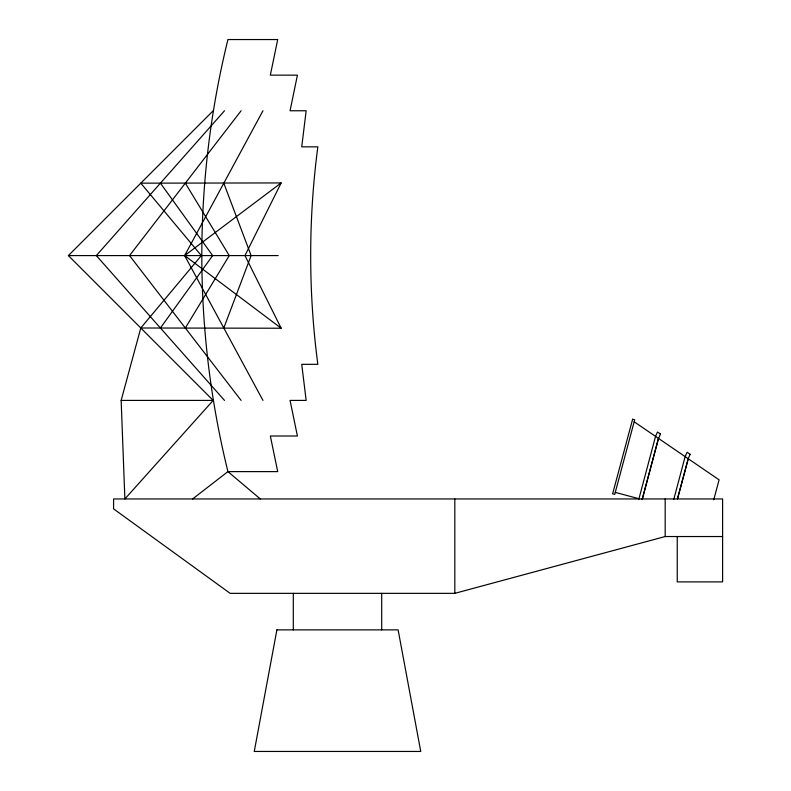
<?xml version="1.0" encoding="UTF-8"?>
<svg xmlns="http://www.w3.org/2000/svg" width="791" height="791" viewBox="0 0 791 791"><rect width="100%" height="100%" fill="white"/><g stroke="black" fill="none" stroke-linecap="round" stroke-linejoin="round"><path stroke-width="1.19" d="M192.599 498.953L227.927 471.614L277.71 471.614L270.334 436.009L297.416 436.009L290.05 400.414L306.166 400.414L301.727 364.325L317.844 364.325C308.302 292.314 308.302 218.86 317.844 146.839L301.727 146.839L306.166 110.76L290.05 110.76L297.416 75.155L270.334 75.155L277.71 39.55L227.927 39.55C193.123 180.902 193.123 330.262 227.927 471.614L260.308 498.953M638.742 499.517L655.541 436.385L657.509 432.015L660.544 434.091M642.094 499.566L658.478 438.402L642.312 499.2M673.833 499.21L685.125 456.625L687.102 452.244L690.256 454.4M677.422 498.894L688.19 458.711L690.157 454.341M677.521 498.933L688.279 458.78M713.739 499.843L719.098 479.84L634.174 421.781M213.184 110.76L68.392 255.582L213.184 400.414L124.879 498.953L121.152 400.414L140.788 327.998L201.339 255.582L140.788 183.166L281.161 182.929L244.963 255.582L281.161 328.235L140.788 327.998M223.804 327.998L251.123 255.582L223.804 183.166M658.577 438.461L660.455 434.022M262.968 110.76L184.649 255.582L262.968 400.414M185.331 327.998L229.261 255.582L185.331 183.166M160.415 327.998L212.65 255.582L160.415 183.166M241.107 110.76L129.546 255.582L241.107 400.414M224.506 110.76L96.324 255.582L224.506 400.414M281.161 182.929L184.649 255.582L281.161 328.235M677.244 536.535L677.244 581.899L722.608 581.899L722.608 498.953L113.578 498.953L113.578 508.87L230.151 593.349L454.815 593.349L665.182 536.535L722.608 536.535M68.392 255.582L278.195 255.582M121.152 400.414L213.184 400.414M615.26 492.378L638.841 498.696M665.182 498.953L665.182 536.535M454.815 498.953L454.815 593.349M381.707 593.349L381.707 629.873M293.303 593.349L293.303 629.873M276.89 629.873L254.257 751.45L420.753 751.45L398.12 629.873L276.89 629.873M632.622 419.24L612.639 493.802L614.736 494.365L634.708 419.794L632.622 419.24"/></g></svg>
